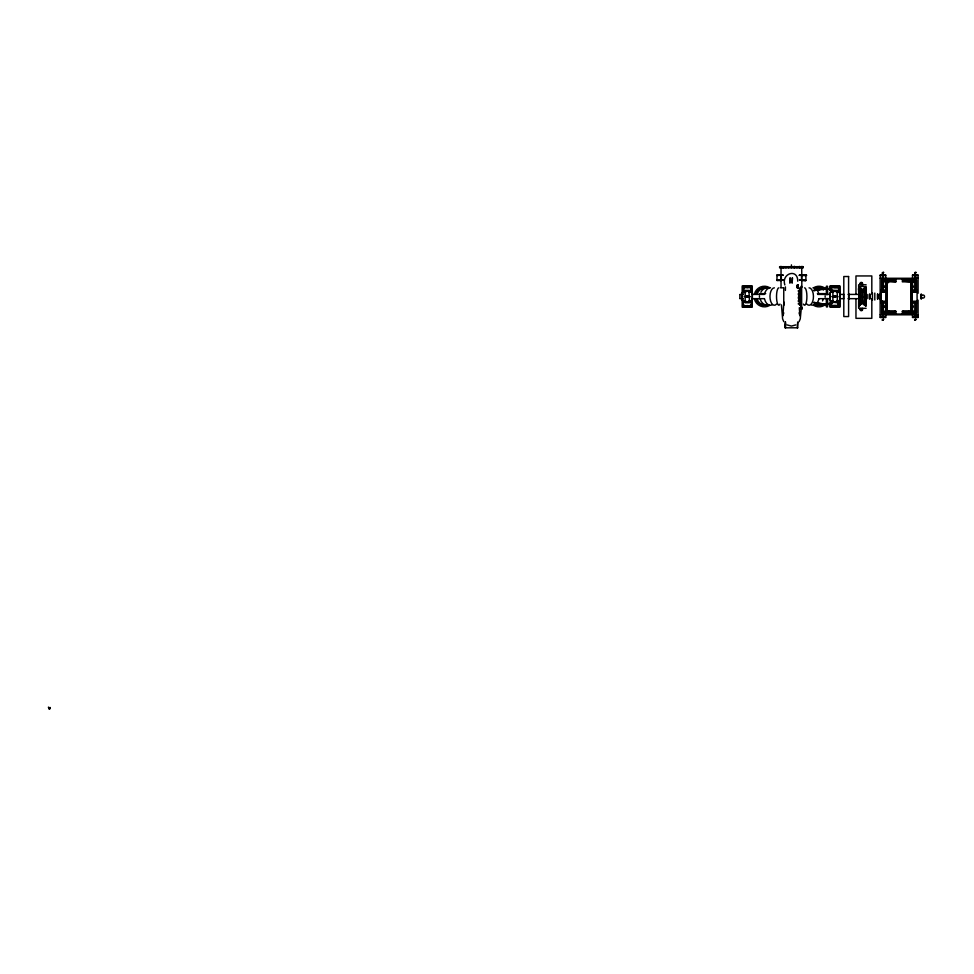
<?xml version="1.0" encoding="UTF-8"?>
<svg xmlns="http://www.w3.org/2000/svg" width="974" height="974" viewBox="0 0 974 974"><rect width="100%" height="100%" fill="white"/><g stroke="black" fill="none" stroke-linecap="round" stroke-linejoin="round"><path stroke-width="1.46" d="M797.816 286.368C797.109 285.041 798.473 286.161 797.207 284.956M783.778 304.095L783.753 305.264L783.753 287.817M886.291 286.965L886.51 286.283M783.875 301.977L782.926 315.82L783.79 312.849M862.781 296.705L861.929 296.266L862.854 296.656M745.646 301.721C740.216 304.923 740.216 288.121 745.646 291.36A5.028 5.028 0 0 1 748.982 291.36L749.505 301.867M801.212 309.355L800.263 318.875L799.07 321.663M784.837 284.944C781.051 273.365 797.937 267.984 797.718 281.206M797.207 287.342L797.962 286.928L797.329 286.928M742.614 287.281C744.647 284.919 743.819 289.607 742.699 287.464M742.614 305.799C744.647 303.438 743.819 308.137 742.699 305.994M744.964 290.422L749.53 290.422M745.098 301.733L743.868 301.222M745.159 291.859C742.151 289.655 746.121 293.819 744.039 292.163M745.195 292.078L745.548 290.788L746.559 291.36M745.293 301.392L743.966 301.952L744.72 300.637M746.559 301.721L745.889 302.39L745.22 301.721M747.935 291.36L748.787 290.715L749.201 291.689M748.848 301.782C747.496 300.978 752.951 301.794 749.201 301.392M749.274 301.721L748.604 302.39L747.935 301.721M750.528 292.237L750.37 291.007L749.225 291.482M749.493 302.756L744.976 302.719M743.722 300.783C739.217 308.076 755.276 308.076 750.784 300.783M830.347 287.074C831.699 289.887 832.113 285.138 830.469 286.916M838.602 288.036L838.042 287.074L839.004 286.526L839.004 288.036L831.747 287.634L831.419 290.897M831.565 291.518L832.332 292.103M830.347 305.605C832.356 308.101 831.114 303.949 830.761 305.227M832.977 291.896C831.114 288.864 831.906 294.659 832.794 291.348M833.001 301.392L831.662 301.952L832.222 300.613M834.255 301.721L833.586 302.39L832.916 301.721M835.643 291.36C836.739 288.925 837.214 294.087 838.273 291.689L837.409 291.189L837.981 292.188M836.909 291.689L838.078 291.007L838.078 292.358M837.506 296.62L838.054 296.693M837.019 301.392L838.017 300.82L837.981 301.891L837.129 301.392L837.981 300.905M837.202 302.756L832.587 302.208L826.342 304.302L813.826 302.415L826.342 304.777L813.753 302.865M838.042 305.605C841.451 307.114 835.655 304.533 838.48 300.783M861.746 291.652L860.517 291.652L860.602 289.765L861.442 289.534L861.746 290.544M861.746 290.069L861.138 290.678L860.517 290.069M863.074 303.011C865.618 301.319 862.367 306.031 863.074 301.441M864.705 302.123L862.867 302.695M798.035 285.029C797.45 285.37 797.682 285.711 797.962 285.832M798.035 287.013C797.572 287.586 797.876 287.707 797.207 285.918M797.207 287.074L798.071 287.342M797.341 286.514L797.962 287.817M797.207 285.358L797.864 285.662L797.207 286.052M797.329 288.06L797.803 285.333M743.722 292.31L744.099 287.464M743.868 291.518L744.988 291.214M744.099 305.994L743.844 305.471M750.357 296.68L749.761 296.546M750.418 305.41C751.392 308.417 752.074 303.985 750.759 305.227M832.368 296.68L831.772 296.546M838.261 301.733L838.078 300.723M798.071 285.358L797.341 285.504L797.962 285.114M744.246 291.189L744.623 292.103M745.658 291.75L745.658 290.983L746.108 291.75M748.385 291.75L748.385 290.983L748.836 291.75M743.953 301.392L744.988 300.917L744.513 302.062M750.455 292.163L749.335 291.859L749.98 291.019M746.108 301.331L746.108 302.11L745.658 301.331M748.836 301.331L748.836 302.11L748.385 301.331M750.15 302.037L750.625 301.222M833.367 291.75L833.367 290.983L833.817 291.75M836.094 291.75C837.555 287.939 838.042 304.363 836.094 301.331M836.532 291.75L836.763 291.36A5.028 5.028 0 0 0 833.22 291.36L833.586 290.69L834.255 291.36M833.817 301.331L833.817 302.11L833.367 301.331M860.602 283.665L860.955 283.032L862.051 283.665L860.955 284.298L860.602 283.665L862.051 283.665M860.736 289.351L860.079 288.231L860.079 289.351L864.742 289.351L864.742 288.231L864.096 289.351M864.096 303.742L864.742 304.862L864.742 303.742L860.079 303.742L860.079 304.862L860.736 303.742M832.977 291.64L829.836 292.65L830.165 300.954M860.919 289.655C862.416 290.836 859.872 289.899 859.494 288.535C860.066 286.709 862.526 288.986 860.699 289.631M797.73 285.991L797.949 286.234M49.747 708.841L50.039 707.441C49.601 712.469 47.531 703.532 48.992 708.841M742.931 287.756L743.795 286.892M751.38 287.768C751.404 284.359 749.87 290.057 751.721 286.916M744.733 301.599L744.781 301.599M750.138 301.636L750.248 301.599M751.271 306.445L751.575 305.325M831.638 291.348L832.685 291.214M832.794 292.017L831.747 292.163M839.271 306.274L839.247 305.471M881.226 291.944L886.291 291.871M746.145 296.181C746.839 299.103 750.491 294.793 746.194 296.145A2.24 2.24 0 0 1 748.3 296.133L748.349 296.181M833.854 296.181C834.523 299.091 838.2 294.781 833.902 296.145A2.24 2.24 0 0 1 836.009 296.133M752.038 300.954L752.378 292.772L750.747 291.847M839.734 300.954L840.087 292.772L838.164 291.214M798.035 287.233L797.329 287.5M862.818 303.06L862.867 290.021L861.966 290.021L861.966 303.06L862.867 303.06M776.972 280.524L776.972 274.936L781.331 274.936L781.331 280.524L777.179 280.524M805.9 275.167C785.592 275.289 818.732 275.788 801.529 274.936L801.529 280.524L805.9 280.524L805.9 274.936M798.035 285.224L797.889 288.182M750.82 286.794L750.784 292.31M743.917 306.311L743.211 306.506M865.375 305.982L865.545 301.514L864.705 301.514M916.972 301.185L911.396 301.283M752.038 300.954L750.747 301.234M839.734 300.954L837.884 302.147L836.909 301.392M797.523 285.492L797.523 288.182M827.583 304.777L832.66 302.658L832.66 300.99M838.444 286.648L838.48 287.61M832.393 302.037L833.22 301.721M795.843 324.902L791.436 326.083L787.016 324.902M864.181 303.377C861.564 305.848 867.591 305.057 864.425 303.352M864.449 303.669L864.449 289.412M861.966 290.386L860.176 291.116L860.468 290.569M813.753 290.215L826.342 288.304L813.826 290.617L827.583 288.779L832.892 290.861L827.583 288.304M744.051 287.634L750.698 287.671L750.784 286.502M838.03 305.471L831.747 305.459L831.419 302.196M831.102 286.721L830.712 287.671M831.102 287.841L831.102 286.612M860.468 289.4L860.468 303.681M764.432 305.264L766.684 304.972A8.729 8.729 0 0 1 756.007 298.799A8.717 8.681 -90 0 0 764.432 305.252L764.48 305.264A8.729 8.729 0 0 0 766.745 304.972M831.102 306.469L831.382 305.325M860.407 303.352C858.496 306.64 862.976 304.095 860.517 301.003M781.148 266.438L780.016 266.706M794.005 266.438L794.699 266.438M799.544 266.438L798.863 266.706M801.724 266.438L802.856 266.706M779.565 266.706L803.294 266.706M779.565 267.241L803.294 267.193M779.565 267.716L803.294 267.716M781.148 267.947L780.016 267.716M783.218 267.947L784.009 267.716M794.005 267.947L794.699 267.947M799.544 267.947L798.96 267.716M801.724 267.947L802.856 267.716M776.972 275.167L783.4 275.167L776.972 275.496M880.155 275.374L885.731 275.374M912.516 275.374L918.092 275.374M880.155 278.272L918.092 278.272M885.512 279.185L887.29 279.185L887.29 282.618M895.885 279.221L888.458 279.112L888.458 279.952L895.885 279.952L895.885 279.112M909.789 279.221L902.35 279.112L902.35 279.952L909.789 279.952L909.789 279.112M886.851 279.343L886.851 313.713M887.777 279.83L881.714 279.83L881.714 291.981M888.458 279.842L895.885 279.842M902.35 279.842L909.789 279.842M911.993 279.83L916.534 279.83L916.534 290.471M776.972 279.964L783.4 279.964L776.972 280.293M805.9 280.293L799.471 279.964L805.681 280.524M886.425 280.062L881.945 280.062L881.945 292.042M911.822 280.062L916.303 280.062L916.303 290.544M888.458 281.109L895.885 280.999L895.885 281.851M909.789 281.109L902.35 280.999L902.35 281.851L909.789 281.73M889.347 281.218L894.996 281.218M903.251 281.218L908.888 281.218M883.503 281.62L886.474 281.62M911.774 281.62L914.744 281.62M895.885 281.73L888.458 281.851L888.458 280.999M912.735 282.399L910.946 282.338L910.946 310.755L912.735 310.755L912.735 314.03L885.512 314.03L885.512 310.755L888.531 310.755M888.531 282.618L885.512 282.618L885.512 278.966L912.735 278.966L912.735 282.618M866.117 284.785L858.642 284.785L858.642 292.103M886.851 286.222L884.623 286.222L884.623 286.892L886.851 286.892M910.946 286.222L913.186 286.222L913.186 286.892L910.946 286.892M866.117 286.429L866.19 292.103M780.527 287.817L783.206 287.817M886.851 290.142L881.153 290.142L881.153 302.938L886.851 302.938M911.396 290.142L917.082 290.142L917.082 302.938L911.396 302.938M749.712 291.189L750.564 291.689L749.42 291.689M745.439 291.36L746.327 291.36M748.166 291.36L749.055 291.36M833.147 291.36L834.036 291.36M835.862 291.36L836.763 291.36M860.127 291.518L859.299 291.518C854.892 284.651 869.916 284.639 865.545 291.506L864.705 291.506M881.153 291.798L886.851 291.798M911.396 291.798L917.082 291.798M911.956 291.871L916.972 291.908M742.103 293.527L742.103 299.542M752.391 293.539L752.391 299.554M759.635 293.624L765.71 293.624M817.369 293.624L824.966 293.624M829.811 293.539L829.811 299.542M840.099 293.539L840.099 299.542M740.021 294.416L743.065 294.416M752.196 294.416L764.371 294.416M817.624 294.416L829.799 294.416M840.452 294.416L843.496 294.416M848.062 294.416L858.703 294.416M921.416 295.426C925.592 293.223 925.592 299.87 921.416 297.654M744.063 296.546L744.733 296.546M740.021 298.665L743.065 298.665M752.196 298.665L764.371 298.665M819.146 298.665L829.799 298.665M840.452 298.665L843.496 298.665M848.062 298.665L858.703 298.665M881.226 301.136L886.851 301.283M860.127 301.563L859.299 301.563L859.543 306.019M745.439 301.721L746.327 301.721M748.166 301.721L749.055 301.721M833.147 301.721L834.036 301.721M750.564 301.392L749.712 300.905L750.284 301.891M861.966 302.695C856.998 300.455 863.914 303.34 860.821 303.547M886.851 306.189L884.623 306.189L884.623 306.859L886.851 306.859M910.946 306.189L913.186 306.189L913.186 306.859L910.946 306.859M866.117 306.299L866.19 300.625M800.981 307.589L801.651 307.565M800.981 307.954L801.651 307.954M866.117 308.308L858.642 308.308L858.642 300.625M800.981 308.502L801.651 308.502M800.981 308.855L801.651 308.855M885.512 310.974L887.29 310.974L886.851 313.932M883.503 311.461L886.474 311.461M888.458 311.351L895.885 311.351M902.35 311.351L909.789 311.351M911.774 311.461L914.744 311.461M889.347 311.875L894.996 311.875M903.251 311.875L908.888 311.875M888.458 311.972L895.885 312.082L895.885 311.242L888.458 311.242L888.458 312.082M909.789 311.972L902.35 312.082L902.35 311.242L909.789 311.242L909.789 312.082M886.425 313.031L881.945 313.031L881.945 301.039M888.458 313.969L888.458 313.129L895.885 313.129L895.885 313.969L888.458 313.859M902.35 313.969L902.35 313.129L909.789 313.129L909.789 313.969L902.35 313.859M911.822 313.031L916.303 313.031L916.303 302.537M887.777 313.251L881.714 313.251L881.714 301.1M888.458 313.238L895.885 313.238M902.35 313.238L909.789 313.238M910.471 313.251L916.534 313.251L916.534 302.622M911.396 313.798L912.735 313.798M880.155 314.809L918.092 314.809M880.155 317.086L885.731 317.086M912.516 317.086L918.092 317.086M785.58 321.968L785.141 327.8L797.73 327.8M860.882 303.413L861.381 302.622L860.651 303.377M799.471 275.167L805.9 275.496M799.471 279.964L805.9 280.524M837.238 290.422L832.758 290.301L832.66 292.09M832.222 300.723L832.892 301.392L830.165 300.954M744.513 290.909L745.268 291.482M862.867 290.386L864.705 291.299L864.449 290.581M743.673 286.794L743.004 287.671M744.684 300.747L745.098 301.392M743.539 305.264L743.722 306.579M751.38 305.325L751.538 306.128M823.541 289.984L822.287 288.986A8.729 8.437 -90 0 0 818.063 287.805M837.214 301.867L835.643 301.721M836.532 301.331L836.532 302.11L835.862 301.721M783.79 321.663L782.609 318.875L781.416 304.874M838.261 287.427L838.358 286.953M799.07 312.849L799.946 315.82L799.301 307.735M799.666 287.817L799.666 305.264L799.642 304.095M921.416 294.185L921.416 298.896M920.99 294.185L920.99 298.896M918.092 293.247L918.092 274.924L912.516 274.924L912.516 279.441M918.092 300.199L918.092 317.524L912.516 317.524L912.516 302.025M915.804 274.924L915.804 279.051M915.804 314.042L915.804 317.086M915.633 272.428L915.633 273.097M915.633 319.362L915.633 320.032M914.963 272.428L914.963 273.097M914.963 319.362L914.963 320.032M914.805 274.924L914.805 278.345M914.805 281.328L914.744 290.569M914.805 302.183L914.805 317.086M912.918 286.222L912.918 286.892M912.918 306.189L912.918 306.859M912.516 281.328L912.516 291.482M911.81 286.222L911.664 286.892M911.81 306.189L911.664 306.859M911.396 278.966L911.396 314.176M911.214 286.222L911.214 286.892M911.214 306.189L911.214 306.859M909.789 280.999L909.789 281.851M908.888 279.855L908.888 279.209L903.251 279.855M908.888 281.096L908.888 281.742L903.251 281.096M908.888 311.339L908.888 311.984M908.888 313.226L908.888 313.872L903.251 313.226M903.251 311.339L903.251 311.984M894.996 279.855L894.996 279.209L889.347 279.855M894.996 281.096L894.996 281.742L889.347 281.096M894.996 311.339L894.996 311.984M894.996 313.226L894.996 313.872L889.347 313.226M889.347 311.339L889.347 311.984M886.851 278.966L886.851 314.115M886.584 286.222L886.584 286.892M886.584 306.189L886.584 306.859M885.987 286.222L885.987 286.892M885.987 306.189L885.987 306.859M885.731 278.345L885.731 274.924L880.155 274.924L880.155 294.732M885.731 281.328L885.731 290.264M885.731 302.183L885.731 317.524L880.155 317.524L880.155 298.738M884.891 286.222L884.891 286.892M884.891 306.189L884.891 306.859M883.442 274.924L883.442 291.214M883.442 301.867L883.442 317.086M883.284 272.428L883.284 273.097M883.284 319.362L883.284 320.032M882.614 272.428L882.614 273.097M882.444 278.345L882.395 275.374M882.444 314.103L882.444 317.086M882.614 319.362L882.614 320.032M880.691 292.358L880.691 300.723M879.169 294.185L879.169 298.896M877.635 294.172L877.635 298.908M877.525 294.063L877.525 299.018M874.81 293.052L874.81 300.029M872.461 293.052L872.461 300.029M871.815 294.111L871.815 275.946L855.963 275.946L855.963 294.111M871.815 298.653L871.815 318.34L855.963 318.34L855.963 298.653M869.867 294.063L869.867 299.018M869.758 294.172L869.758 298.908M867.834 294.416L867.834 298.665M865.983 291.896L865.983 301.185M865.655 291.676L865.655 301.404M864.303 292.078L864.121 289.631L863.074 290.532M864.303 301.441L864.303 303.011M862.599 284.785L862.599 283.665A1.278 1.278 0 0 0 861.32 282.387A1.278 1.278 0 0 0 860.042 283.665L860.042 284.785M862.599 308.308L862.599 309.415A1.278 1.278 0 0 1 861.32 310.706A1.278 1.278 0 0 1 860.042 309.415L860.042 308.308M859.178 291.676L859.178 301.404M858.849 291.896L858.849 301.185M848.829 293.953L848.829 299.128M843.581 293.953L843.581 299.128M839.978 293.515L839.978 285.942L829.933 285.942L829.933 290.483M839.978 299.566L839.978 307.139L829.933 307.139L829.933 304.119M839.527 293.673L839.527 286.502L830.372 286.502L830.372 290.8M839.527 299.408L839.527 306.579L830.372 306.579L830.372 302.281M839.247 286.953L839.247 287.61M839.077 291.372L839.077 286.94L830.822 286.94L830.822 291.372M839.077 301.709L839.077 306.14L830.822 306.14L830.822 301.709M838.48 289.473L838.48 292.31M838.48 305.471L838.48 306.579M838.358 305.471L838.358 306.128M834.949 286.502L834.949 287.61M834.949 305.471L834.949 306.579M832.892 290.459L832.892 302.622M831.419 286.502L831.419 287.61M831.419 305.471L831.419 306.579M830.652 305.471L830.652 306.128M827.583 294.538L827.583 286.344L826.342 286.344L826.342 294.538M827.583 298.555L827.583 306.737L826.342 306.737L826.342 298.555M826.963 286.344L826.963 294.538M826.963 298.555L826.963 306.737M825.148 295.828L825.148 297.253M801.979 307.334L801.979 309.123M801.724 267.716L801.846 287.427M801.651 286.332L801.651 308.965L800.981 308.965L800.981 286.332M801.432 266.706L800.604 266.706M801.432 267.716L800.604 267.716M800.591 307.334L800.591 309.123M799.033 292.431L799.033 300.649M798.972 294.44L798.972 298.653M798.376 290.422L798.376 291.445M798.376 293.503L798.376 294.83M798.376 297.021L798.376 298.397M798.376 300.43L798.376 301.709M798.376 303.401L798.376 304.132M798.035 285.443L798.01 288.182M797.645 284.919L797.645 286.38M797.633 327.8L797.73 321.968L797.292 327.8M797.329 266.706L796.61 266.706M797.329 267.716L796.61 267.716M792.556 277.992L792.106 283.154L792.106 277.992M791.85 266.706L791.022 266.706M791.85 267.716L791.022 267.716M791.436 264.867L791.436 267.193M790.316 277.992L789.877 283.154L789.877 277.992M788.964 266.706L788.173 266.706M788.964 267.716L788.173 267.716M786.261 266.706L785.543 266.706M786.261 267.716L785.543 267.716M785.58 323.429L785.58 327.8M785.409 286.892L785.409 290.398M785.239 321.968L785.239 327.8M784.009 266.706L783.315 266.706M782.268 266.706L781.44 266.706M782.268 267.716L781.44 267.716M781.038 267.716L781.026 287.427M759.452 295.828L759.452 297.253M752.269 293.515L752.269 285.942L742.225 285.942L742.225 295.025M752.269 299.566L752.269 307.139L742.225 307.139L742.225 298.056M751.818 293.673L751.818 286.502L742.675 286.502L742.675 295.11M751.818 299.408L751.818 306.579L742.675 306.579L742.675 297.971M751.538 286.953L751.538 287.61M751.38 291.372L751.38 286.94L743.113 286.94L743.113 292.845M751.38 301.709L751.38 306.14L743.113 306.14L743.113 300.236M750.784 305.471L750.784 306.579M747.253 286.502L747.253 287.61M747.253 305.471L747.253 306.579M745.183 291.494L745.183 301.587M743.722 286.502L743.722 287.61M742.955 305.471L742.955 306.128M739.85 294.598L739.85 298.482M809.053 287.829A8.705 4.395 -90 0 1 813.302 298.787A8.705 4.395 -90 0 1 806.862 304.095M824.138 305.471A10.312 10.312 0 0 1 813.838 305.471M813.838 287.61A10.312 10.312 0 0 1 824.138 287.61M804.585 287.829A8.705 2.325 -90 0 1 806.825 298.787A8.705 2.325 -90 0 1 803.416 304.095M822.287 304.095A8.729 8.437 -90 0 1 815.883 304.972M816.017 287.841A8.705 7.549 -90 0 1 819.767 289.01M823.274 298.799A8.705 7.549 -90 0 1 822.519 300.893M819.767 304.071A8.705 7.549 -90 0 1 814.069 304.947M812.937 287.829A8.705 6.185 -90 0 1 818.903 294.282M818.903 298.799A8.705 6.185 -90 0 1 811.342 304.959M748.982 301.709A5.028 5.028 0 0 1 745.512 301.709M748.3 296.948A2.24 2.24 0 0 1 746.194 296.948M769.35 304.947A8.705 7.549 -90 0 1 760.134 298.799M760.889 292.188A8.705 7.549 -90 0 1 767.402 287.841M767.536 304.972A8.729 8.437 -90 0 1 761.132 304.095L759.391 302.707A8.729 8.437 -90 0 1 757.212 298.799M757.212 294.282A8.729 8.437 -90 0 1 759.379 290.386L761.132 288.986A8.729 8.437 -90 0 1 767.536 288.109M772.078 304.959A8.705 6.185 -90 0 1 764.517 298.799M764.517 294.282A8.705 6.185 -90 0 1 770.483 287.829M776.558 304.095A8.705 4.395 -90 0 1 770.117 298.787A8.705 4.395 -90 0 1 774.367 287.829M779.991 304.095A8.705 2.325 -90 0 1 776.595 298.787A8.705 2.325 -90 0 1 778.835 287.829M769.582 305.471A10.312 10.312 0 0 1 754.473 299.213M754.473 293.868A10.312 10.312 0 0 1 769.582 287.61M836.69 301.709A5.028 5.028 0 0 1 833.22 301.709M836.009 296.948A2.24 2.24 0 0 1 833.902 296.948M746.729 296.4L747.764 296.68L746.729 296.4M750.455 305.629L750.625 306.274L750.455 305.629M834.438 296.4L835.473 296.68L834.438 296.4M860.066 288.694L860.748 288.876L860.066 288.694M860.066 304.205L860.748 304.387L860.066 304.205M863.512 288.535C864.669 292.163 866.324 285.991 863.512 288.535M864.084 288.694L864.766 288.876L864.084 288.694M864.084 304.205L864.766 304.387L864.084 304.205M860.407 283.373C861.43 287.087 863.366 280.914 860.407 283.373M860.407 309.135C861.43 312.837 863.366 306.664 860.407 309.135M747.021 296.157L747.472 296.924L747.021 296.157M831.942 291.189L832.514 292.188L831.942 291.189M831.942 300.905L832.514 301.891L831.942 300.905M834.73 296.157L835.168 296.924L834.73 296.157M860.955 308.795L860.602 309.415L861.686 310.049L861.686 308.795L860.955 308.795M863.475 289.655L863.901 290.483L863.475 289.655M863.475 302.597L863.901 303.425L863.475 302.597M764.48 287.817L764.456 287.817A8.729 8.729 0 0 0 756.007 294.282A8.717 8.681 -90 0 1 764.432 287.829L764.456 287.817M818.988 287.817L818.964 287.817A8.729 8.729 0 0 1 823.347 288.986A8.717 8.681 -90 0 0 818.988 287.829M818.964 305.264L816.723 304.972A8.729 8.729 0 0 0 823.347 304.095A8.717 8.681 -90 0 1 818.988 305.252M883.613 272.428L882.274 273.097L883.613 272.428M915.974 272.428L914.635 273.097L915.974 272.428M848.597 276.519L843.801 276.519L843.801 316.562L848.597 316.562L848.597 276.519M886.291 285.272L886.206 307.821L886.291 285.272M912.066 285.272L911.956 307.821L912.066 285.272M798.035 285.906L796.951 285.979L798.035 286.003M883.613 319.362L882.274 320.032L883.613 319.362M915.974 319.362L914.635 320.032L915.974 319.362"/></g></svg>
